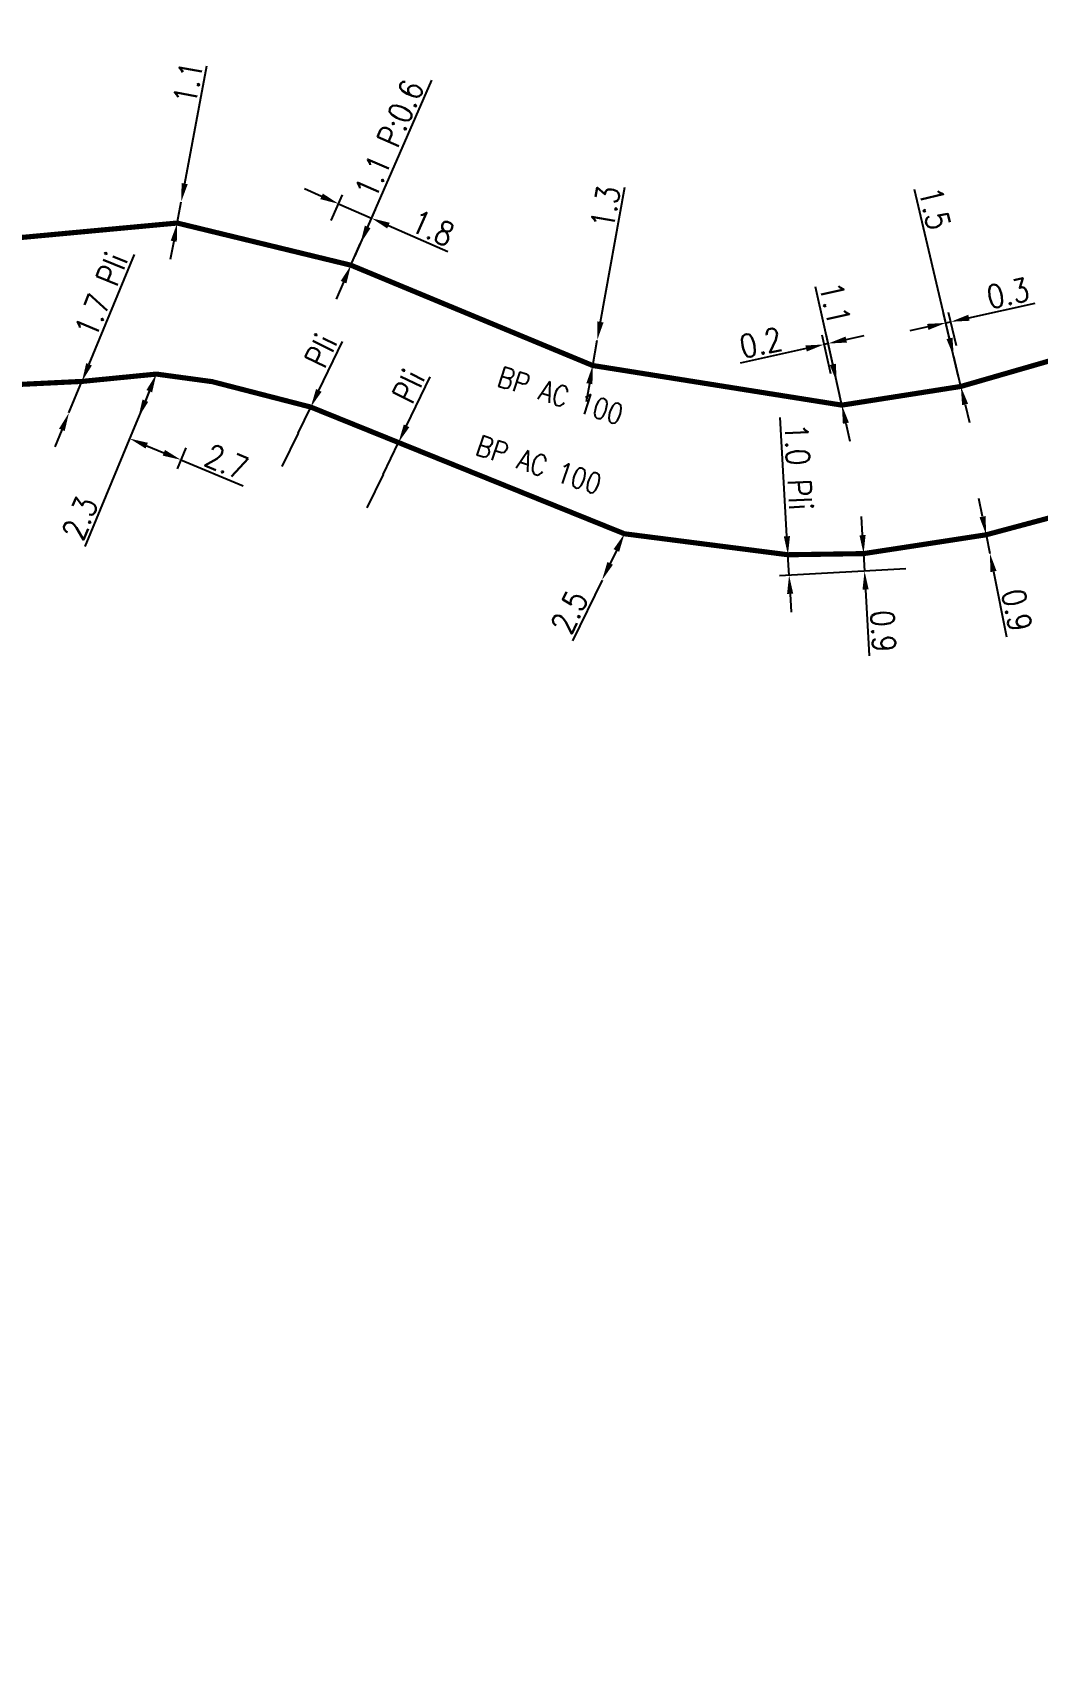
# Model space of a CAD drawing. Header units: millimetres. Extents: x 183997 to 185000, y 127999 to 129007.
# Drawn here: x 184064.3 to 184113.1, y 128000.7 to 128080.5 of the extents above; entities that cross this region are included whole.
import ezdxf
from ezdxf.enums import TextEntityAlignment as Align

# ---------------------------------------------------------------- set-up
doc = ezdxf.new("R2010")
doc.units = ezdxf.units.MM
doc.header["$PDMODE"] = 34
doc.linetypes.add('L_25_AP', pattern=[2000, 1000, 1000])
doc.layers.get('DEFPOINTS').update_dxf_attribs({"linetype": 'CONTINUOUS'})
doc.layers.add('L_150', color=1, linetype='CONTINUOUS')
doc.styles.get("Standard").update_dxf_attribs({"font": 'romans.shx', "width": 0.85})
doc.dimstyles.get("Standard").update_dxf_attribs({"dimtxt": 1.5, "dimasz": 1.2, "dimexe": 0.625, "dimexo": 0.625, "dimgap": 0.25, "dimtad": 1, "dimdec": 1, "dimzin": 0, "dimdsep": 46, "dimtxsty": 'Standard', "dimcen": -0.5, "dimadec": 0, "dimazin": 0, "dimtfac": 1, "dimtdec": 1, "dimtmove": 0, "dimatfit": 3, "dimfxl": 0, "dimtolj": 1, "dimtzin": 0, "dimarcsym": 0})

# ---------------------------------------------------------------- blocks, each defined once
blk = doc.blocks.new('*D138')
at = {"layer": 'DEFPOINTS', "color": 0, "linetype": 'Continuous', "transparency": 16777216}
for p in [(184103.403, 128063.542), (184103.403, 128063.542), (184103.649, 128062.439)]:
    blk.add_point(p, dxfattribs=at)
at = {"layer": 'L_150', "color": 0, "linetype": 'Continuous', "lineweight": -2, "transparency": 16777216}
for p, q in [((184103.208, 128064.421), (184102.371, 128068.182)), ((184103.649, 128062.439), (184103.403, 128063.542)), ((184103.844, 128061.561), (184104.04, 128060.682))]:
    blk.add_line(p, q, dxfattribs=at)
at = {"layer": 'L_150', "color": 0, "linetype": 'Continuous', "transparency": 16777216}
for points in [[(184103.354, 128064.453), (184103.061, 128064.388), (184103.403, 128063.542)], [(184103.991, 128061.593), (184103.698, 128061.528), (184103.649, 128062.439)]]:
    blk.add_solid(points, dxfattribs=at)
at = {"layer": 'L_150', "color": 0, "linetype": 'Continuous', "transparency": 16777216, "insert": (184103.317, 128067.384), "char_height": 1.125, "attachment_point": 5, "rotation": 282.54228}
blk.add_mtext('\\A1;1.1', dxfattribs=at)
blk = doc.blocks.new('*D887')
at = {"layer": 'DEFPOINTS', "color": 0, "linetype": 'Continuous', "transparency": 16777216}
for p in [(184066.699, 128063.592), (184066.067, 128062.068), (184066.067, 128062.068)]:
    blk.add_point(p, dxfattribs=at)
at = {"layer": 'L_150', "color": 0, "linetype": 'Continuous', "lineweight": -2, "transparency": 16777216}
for p, q in [((184067.044, 128064.424), (184069.259, 128069.766)), ((184066.067, 128062.068), (184066.699, 128063.592)), ((184065.723, 128061.237), (184065.378, 128060.405))]:
    blk.add_line(p, q, dxfattribs=at)
at = {"layer": 'L_150', "color": 0, "linetype": 'Continuous', "transparency": 16777216}
for points in [[(184066.905, 128064.481), (184067.182, 128064.366), (184066.699, 128063.592)], [(184065.584, 128061.294), (184065.861, 128061.179), (184066.067, 128062.068)]]:
    blk.add_solid(points, dxfattribs=at)
at = {"layer": 'L_150', "color": 0, "linetype": 'Continuous', "transparency": 16777216, "insert": (184067.631, 128067.798), "char_height": 1.125, "attachment_point": 5, "rotation": 67.4825}
blk.add_mtext('\\A1;1.7 Pli', dxfattribs=at)
blk = doc.blocks.new('*D889')
at = {"layer": 'DEFPOINTS', "color": 0, "linetype": 'Continuous', "transparency": 16777216}
for p in [(184082.089, 128060.622), (184081.339, 128059.073), (184081.339, 128059.073)]:
    blk.add_point(p, dxfattribs=at)
at = {"layer": 'L_150', "color": 0, "linetype": 'Continuous', "lineweight": -2, "transparency": 16777216}
for p, q in [((184082.482, 128061.432), (184083.633, 128063.809)), ((184081.339, 128059.073), (184082.089, 128060.622)), ((184081.339, 128059.073), (184080.554, 128057.453))]:
    blk.add_line(p, q, dxfattribs=at)
at = {"layer": 'L_150', "color": 0, "linetype": 'Continuous', "transparency": 16777216}
blk.add_solid([(184082.347, 128061.498), (184082.617, 128061.367), (184082.089, 128060.622)], dxfattribs=at)
at = {"layer": 'L_150', "color": 0, "linetype": 'Continuous', "transparency": 16777216, "insert": (184082.579, 128063.353), "char_height": 1.125, "attachment_point": 5, "rotation": 64.1549}
blk.add_mtext('\\A1;Pli', dxfattribs=at)
blk = doc.blocks.new('_None')
blk = doc.blocks.new('*D890')
at = {"layer": 'DEFPOINTS', "color": 0, "linetype": 'Continuous', "transparency": 16777216}
for p in [(184101.026, 128055.166), (184107.234, 128054.511), (184101.082, 128054.168)]:
    blk.add_point(p, dxfattribs=at)
at = {"layer": 'L_150', "color": 0, "linetype": 'Continuous', "lineweight": -2, "transparency": 16777216}
for p, q in [((184100.976, 128056.065), (184100.653, 128061.839)), ((184101.082, 128054.168), (184101.026, 128055.166)), ((184106.766, 128054.485), (184100.614, 128054.141)), ((184101.132, 128053.269), (184101.183, 128052.37))]:
    blk.add_line(p, q, dxfattribs=at)
at = {"layer": 'L_150', "color": 0, "linetype": 'Continuous', "transparency": 16777216}
for points in [[(184101.126, 128056.073), (184100.826, 128056.056), (184101.026, 128055.166)], [(184101.282, 128053.277), (184100.983, 128053.261), (184101.082, 128054.168)]]:
    blk.add_solid(points, dxfattribs=at)
at = {"layer": 'L_150', "color": 0, "linetype": 'Continuous', "transparency": 16777216, "insert": (184101.538, 128059.443), "char_height": 1.125, "attachment_point": 5, "rotation": 273.19965}
blk.add_mtext('\\A1;1.0 Pli', dxfattribs=at)
blk = doc.blocks.new('*D892')
at = {"layer": 'DEFPOINTS', "color": 0, "linetype": 'Continuous', "transparency": 16777216}
for p in [(184110.664, 128056.136), (184110.845, 128055.234), (184110.845, 128055.234)]:
    blk.add_point(p, dxfattribs=at)
at = {"layer": 'L_150', "color": 0, "linetype": 'Continuous', "lineweight": -2, "transparency": 16777216}
for p, q in [((184110.488, 128057.019), (184110.311, 128057.901)), ((184110.664, 128056.136), (184110.845, 128055.234)), ((184111.021, 128054.352), (184111.656, 128051.181))]:
    blk.add_line(p, q, dxfattribs=at)
at = {"layer": 'L_150', "color": 0, "linetype": 'Continuous', "transparency": 16777216}
for points in [[(184110.635, 128057.048), (184110.341, 128056.989), (184110.664, 128056.136)], [(184111.169, 128054.381), (184110.874, 128054.322), (184110.845, 128055.234)]]:
    blk.add_solid(points, dxfattribs=at)
at = {"layer": 'L_150', "color": 0, "linetype": 'Continuous', "transparency": 16777216, "insert": (184112.162, 128052.472), "char_height": 1.125, "attachment_point": 5, "rotation": 281.31722}
blk.add_mtext('\\A1;0.9', dxfattribs=at)
blk = doc.blocks.new('*D899')
at = {"layer": 'DEFPOINTS', "color": 0, "linetype": 'Continuous', "transparency": 16777216}
for p in [(184109.089, 128064.807), (184109.089, 128064.807), (184109.434, 128063.347)]:
    blk.add_point(p, dxfattribs=at)
at = {"layer": 'L_150', "color": 0, "linetype": 'Continuous', "lineweight": -2, "transparency": 16777216}
for p, q in [((184108.882, 128065.683), (184107.174, 128072.919)), ((184109.434, 128063.347), (184109.089, 128064.807)), ((184109.64, 128062.471), (184109.847, 128061.595))]:
    blk.add_line(p, q, dxfattribs=at)
at = {"layer": 'L_150', "color": 0, "linetype": 'Continuous', "transparency": 16777216}
for points in [[(184109.028, 128065.717), (184108.736, 128065.649), (184109.089, 128064.807)], [(184109.786, 128062.506), (184109.494, 128062.437), (184109.434, 128063.347)]]:
    blk.add_solid(points, dxfattribs=at)
at = {"layer": 'L_150', "color": 0, "linetype": 'Continuous', "transparency": 16777216, "insert": (184108.161, 128072.001), "char_height": 1.125, "attachment_point": 5, "rotation": 283.28522}
blk.add_mtext('\\A1;1.5', dxfattribs=at)
blk = doc.blocks.new('*D993')
at = {"layer": 'DEFPOINTS', "color": 0, "linetype": 'Continuous', "transparency": 16777216}
for p in [(184070.317, 128063.948), (184071.93, 128060.789), (184071.511, 128059.779)]:
    blk.add_point(p, dxfattribs=at)
at = {"layer": 'L_150', "color": 0, "linetype": 'Continuous', "lineweight": -2, "transparency": 16777216}
for p, q in [((184070.137, 128063.515), (184068.838, 128060.38)), ((184069.849, 128060.468), (184070.68, 128060.124)), ((184071.751, 128060.356), (184071.332, 128059.346)), ((184071.511, 128059.779), (184074.54, 128058.523))]:
    blk.add_line(p, q, dxfattribs=at)
at = {"layer": 'L_150', "color": 0, "linetype": 'Continuous', "transparency": 16777216}
for points in [[(184069.906, 128060.607), (184069.791, 128060.33), (184069.017, 128060.813)], [(184070.737, 128060.262), (184070.623, 128059.985), (184071.511, 128059.779)]]:
    blk.add_solid(points, dxfattribs=at)
at = {"layer": 'L_150', "color": 0, "linetype": 'Continuous', "transparency": 16777216, "insert": (184073.729, 128059.672), "char_height": 1.125, "attachment_point": 5, "rotation": 337.4825}
blk.add_mtext('\\A1;2.7', dxfattribs=at)
blk = doc.blocks.new('*D994')
at = {"layer": 'DEFPOINTS', "color": 0, "linetype": 'Continuous', "transparency": 16777216}
for p in [(184070.317, 128063.948), (184069.436, 128061.823), (184069.436, 128061.823)]:
    blk.add_point(p, dxfattribs=at)
at = {"layer": 'L_150', "color": 0, "linetype": 'Continuous', "lineweight": -2, "transparency": 16777216}
for p, q in [((184069.972, 128063.116), (184069.781, 128062.655)), ((184069.436, 128061.823), (184066.84, 128055.56))]:
    blk.add_line(p, q, dxfattribs=at)
at = {"layer": 'L_150', "color": 0, "linetype": 'Continuous', "transparency": 16777216}
for points in [[(184069.834, 128063.174), (184070.111, 128063.059), (184070.317, 128063.948)], [(184069.642, 128062.712), (184069.919, 128062.597), (184069.436, 128061.823)]]:
    blk.add_solid(points, dxfattribs=at)
at = {"layer": 'L_150', "color": 0, "linetype": 'Continuous', "transparency": 16777216, "insert": (184066.602, 128056.946), "char_height": 1.125, "attachment_point": 5, "rotation": 67.4825}
blk.add_mtext('\\A1;2.3', dxfattribs=at)
blk = doc.blocks.new('*D995')
at = {"layer": 'DEFPOINTS', "color": 0, "linetype": 'Continuous', "transparency": 16777216}
for p in [(184093.077, 128056.185), (184091.987, 128053.935), (184091.987, 128053.935)]:
    blk.add_point(p, dxfattribs=at)
at = {"layer": 'L_150', "color": 0, "linetype": 'Continuous', "lineweight": -2, "transparency": 16777216}
for p, q in [((184092.685, 128055.375), (184092.38, 128054.745)), ((184091.987, 128053.935), (184090.558, 128050.985))]:
    blk.add_line(p, q, dxfattribs=at)
at = {"layer": 'L_150', "color": 0, "linetype": 'Continuous', "transparency": 16777216}
for points in [[(184092.55, 128055.44), (184092.82, 128055.31), (184093.077, 128056.185)], [(184092.245, 128054.81), (184092.515, 128054.68), (184091.987, 128053.935)]]:
    blk.add_solid(points, dxfattribs=at)
at = {"layer": 'L_150', "color": 0, "linetype": 'Continuous', "transparency": 16777216, "insert": (184090.401, 128052.382), "char_height": 1.125, "attachment_point": 5, "rotation": 64.14997}
blk.add_mtext('\\A1;2.5', dxfattribs=at)
blk = doc.blocks.new('*D996')
at = {"layer": 'DEFPOINTS', "color": 0, "linetype": 'Continuous', "transparency": 16777216}
for p in [(184077.824, 128062.345), (184077.208, 128061.074), (184077.208, 128061.074)]:
    blk.add_point(p, dxfattribs=at)
at = {"layer": 'L_150', "color": 0, "linetype": 'Continuous', "lineweight": -2, "transparency": 16777216}
for p, q in [((184078.216, 128063.155), (184079.368, 128065.532)), ((184077.208, 128061.074), (184077.824, 128062.345)), ((184077.208, 128061.074), (184076.424, 128059.454))]:
    blk.add_line(p, q, dxfattribs=at)
at = {"layer": 'L_150', "color": 0, "linetype": 'Continuous', "transparency": 16777216}
blk.add_solid([(184078.081, 128063.22), (184078.351, 128063.089), (184077.824, 128062.345)], dxfattribs=at)
at = {"layer": 'L_150', "color": 0, "linetype": 'Continuous', "transparency": 16777216, "insert": (184078.313, 128065.075), "char_height": 1.125, "attachment_point": 5, "rotation": 64.1549}
blk.add_mtext('\\A1;Pli', dxfattribs=at)
blk = doc.blocks.new('*D1002')
at = {"layer": 'DEFPOINTS', "color": 0, "linetype": 'Continuous', "transparency": 16777216}
for p in [(184104.704, 128055.221), (184104.751, 128054.373), (184104.751, 128054.373)]:
    blk.add_point(p, dxfattribs=at)
at = {"layer": 'L_150', "color": 0, "linetype": 'Continuous', "lineweight": -2, "transparency": 16777216}
for p, q in [((184104.653, 128056.12), (184104.603, 128057.019)), ((184104.704, 128055.221), (184104.751, 128054.373)), ((184104.801, 128053.474), (184104.982, 128050.246))]:
    blk.add_line(p, q, dxfattribs=at)
at = {"layer": 'L_150', "color": 0, "linetype": 'Continuous', "transparency": 16777216}
for points in [[(184104.803, 128056.128), (184104.504, 128056.112), (184104.704, 128055.221)], [(184104.951, 128053.482), (184104.651, 128053.466), (184104.751, 128054.373)]]:
    blk.add_solid(points, dxfattribs=at)
at = {"layer": 'L_150', "color": 0, "linetype": 'Continuous', "transparency": 16777216, "insert": (184105.665, 128051.453), "char_height": 1.125, "attachment_point": 5, "rotation": 273.19965}
blk.add_mtext('\\A1;0.9', dxfattribs=at)
blk = doc.blocks.new('*D1010')
at = {"layer": 'DEFPOINTS', "color": 0, "linetype": 'Continuous', "transparency": 16777216}
for p in [(184102.788, 128065.388), (184103.208, 128063.499), (184103.649, 128062.439)]:
    blk.add_point(p, dxfattribs=at)
at = {"layer": 'L_150', "color": 0, "linetype": 'Continuous', "lineweight": -2, "transparency": 16777216}
for p, q in [((184103.106, 128063.956), (184102.686, 128065.846)), ((184102.983, 128065.432), (184102.788, 128065.388)), ((184103.547, 128062.897), (184102.881, 128065.889)), ((184103.862, 128065.627), (184104.74, 128065.822)), ((184101.909, 128065.193), (184098.709, 128064.481))]:
    blk.add_line(p, q, dxfattribs=at)
at = {"layer": 'L_150', "color": 0, "linetype": 'Continuous', "transparency": 16777216}
for points in [[(184101.877, 128065.339), (184101.942, 128065.046), (184102.788, 128065.388)], [(184103.829, 128065.773), (184103.894, 128065.481), (184102.983, 128065.432)]]:
    blk.add_solid(points, dxfattribs=at)
at = {"layer": 'L_150', "color": 0, "linetype": 'Continuous', "transparency": 16777216, "insert": (184099.707, 128065.471), "char_height": 1.125, "attachment_point": 5, "rotation": 12.54228}
blk.add_mtext('\\A1;0.2', dxfattribs=at)
blk = doc.blocks.new('*D1011')
at = {"layer": 'DEFPOINTS', "color": 0, "linetype": 'Continuous', "transparency": 16777216}
for p in [(184079.174, 128072.226), (184078.628, 128070.976), (184079.779, 128069.24)]:
    blk.add_point(p, dxfattribs=at)
at = {"layer": 'L_150', "color": 0, "linetype": 'Continuous', "lineweight": -2, "transparency": 16777216}
for p, q in [((184078.349, 128072.587), (184077.525, 128072.947)), ((184078.815, 128071.406), (184079.362, 128072.656)), ((184079.174, 128072.226), (184080.778, 128071.526)), ((184079.967, 128069.67), (184080.965, 128071.955)), ((184081.602, 128071.166), (184084.481, 128069.908))]:
    blk.add_line(p, q, dxfattribs=at)
at = {"layer": 'L_150', "color": 0, "linetype": 'Continuous', "transparency": 16777216}
for points in [[(184078.409, 128072.724), (184078.289, 128072.449), (184079.174, 128072.226)], [(184081.662, 128071.303), (184081.542, 128071.028), (184080.778, 128071.526)]]:
    blk.add_solid(points, dxfattribs=at)
at = {"layer": 'L_150', "color": 0, "linetype": 'Continuous', "transparency": 16777216, "insert": (184083.755, 128071.044), "char_height": 1.125, "attachment_point": 5, "rotation": 336.39963}
blk.add_mtext('\\A1;1.8', dxfattribs=at)
blk = doc.blocks.new('*D1012')
at = {"layer": 'DEFPOINTS', "color": 0, "linetype": 'Continuous', "transparency": 16777216}
for p in [(184091.753, 128065.595), (184091.753, 128065.595), (184091.532, 128064.365)]:
    blk.add_point(p, dxfattribs=at)
at = {"layer": 'L_150', "color": 0, "linetype": 'Continuous', "lineweight": -2, "transparency": 16777216}
for p, q in [((184091.913, 128066.481), (184093.091, 128073.034)), ((184091.532, 128064.365), (184091.753, 128065.595)), ((184091.373, 128063.479), (184091.214, 128062.593))]:
    blk.add_line(p, q, dxfattribs=at)
at = {"layer": 'L_150', "color": 0, "linetype": 'Continuous', "transparency": 16777216}
for points in [[(184091.765, 128066.508), (184092.06, 128066.455), (184091.753, 128065.595)], [(184091.225, 128063.506), (184091.521, 128063.453), (184091.532, 128064.365)]]:
    blk.add_solid(points, dxfattribs=at)
at = {"layer": 'L_150', "color": 0, "linetype": 'Continuous', "transparency": 16777216, "insert": (184092.154, 128072.063), "char_height": 1.125, "attachment_point": 5, "rotation": 79.80617}
blk.add_mtext('\\A1;1.3', dxfattribs=at)
blk = doc.blocks.new('*D1013')
at = {"layer": 'DEFPOINTS', "color": 0, "linetype": 'Continuous', "transparency": 16777216}
for p in [(184108.948, 128066.491), (184109.333, 128064.861), (184109.434, 128063.347)]:
    blk.add_point(p, dxfattribs=at)
at = {"layer": 'L_150', "color": 0, "linetype": 'Continuous', "lineweight": -2, "transparency": 16777216}
for p, q in [((184109.827, 128066.686), (184113.048, 128067.403)), ((184107.826, 128066.241), (184106.947, 128066.045)), ((184109.326, 128063.803), (184108.597, 128066.892)), ((184108.704, 128066.436), (184108.948, 128066.491)), ((184109.225, 128065.318), (184108.841, 128066.947))]:
    blk.add_line(p, q, dxfattribs=at)
at = {"layer": 'L_150', "color": 0, "linetype": 'Continuous', "transparency": 16777216}
for points in [[(184107.793, 128066.387), (184107.858, 128066.094), (184108.704, 128066.436)], [(184109.794, 128066.832), (184109.859, 128066.54), (184108.948, 128066.491)]]:
    blk.add_solid(points, dxfattribs=at)
at = {"layer": 'L_150', "color": 0, "linetype": 'Continuous', "transparency": 16777216, "insert": (184111.725, 128067.876), "char_height": 1.125, "attachment_point": 5, "rotation": 12.54228}
blk.add_mtext('\\A1;0.3', dxfattribs=at)
blk = doc.blocks.new('*D508')
at = {"layer": 'DEFPOINTS', "color": 0, "linetype": 'Continuous', "transparency": 16777216}
for p in [(184080.231, 128070.276), (184080.231, 128070.276), (184079.779, 128069.24)]:
    blk.add_point(p, dxfattribs=at)
at = {"layer": 'L_150', "color": 0, "linetype": 'Continuous', "lineweight": -2, "transparency": 16777216}
for p, q in [((184080.592, 128071.101), (184083.709, 128078.236)), ((184079.779, 128069.24), (184080.231, 128070.276)), ((184079.419, 128068.416), (184079.058, 128067.591))]:
    blk.add_line(p, q, dxfattribs=at)
at = {"layer": 'L_150', "color": 0, "linetype": 'Continuous', "transparency": 16777216}
for points in [[(184080.454, 128071.161), (184080.729, 128071.04), (184080.231, 128070.276)], [(184079.281, 128068.476), (184079.556, 128068.356), (184079.779, 128069.24)]]:
    blk.add_solid(points, dxfattribs=at)
at = {"layer": 'L_150', "color": 0, "linetype": 'Continuous', "transparency": 16777216, "insert": (184081.643, 128075.381), "char_height": 1.125, "attachment_point": 5, "rotation": 66.39963}
blk.add_mtext('\\A1;1.1 P:0.6', dxfattribs=at)
blk = doc.blocks.new('*D511')
at = {"layer": 'DEFPOINTS', "color": 0, "linetype": 'Continuous', "transparency": 16777216}
for p in [(184071.525, 128072.322), (184071.525, 128072.322), (184071.33, 128071.29)]:
    blk.add_point(p, dxfattribs=at)
at = {"layer": 'L_150', "color": 0, "linetype": 'Continuous', "lineweight": -2, "transparency": 16777216}
for p, q in [((184071.693, 128073.206), (184072.778, 128078.937)), ((184071.33, 128071.29), (184071.525, 128072.322)), ((184071.162, 128070.406), (184070.995, 128069.521))]:
    blk.add_line(p, q, dxfattribs=at)
at = {"layer": 'L_150', "color": 0, "linetype": 'Continuous', "transparency": 16777216}
for points in [[(184071.545, 128073.234), (184071.84, 128073.178), (184071.525, 128072.322)], [(184071.015, 128070.434), (184071.31, 128070.378), (184071.33, 128071.29)]]:
    blk.add_solid(points, dxfattribs=at)
at = {"layer": 'L_150', "color": 0, "linetype": 'Continuous', "transparency": 16777216, "insert": (184071.858, 128078.109), "char_height": 1.125, "attachment_point": 5, "rotation": 79.27458}
blk.add_mtext('\\A1;1.1', dxfattribs=at)

msp = doc.modelspace()

# ---------------------------------------------------------------- linework, layer by layer
at = {"layer": 'L_150', "linetype": 'L_25_AP', "const_width": 0.25, "flags": 128}
for points in [[(184220.694, 128220.952), (184220.456, 128220.6), (184220.456, 128220.6), (184219.044, 128221.352), (184215.849, 128215.35), (184215.077, 128212.62), (184215.077, 128212.62), (184213.429, 128210.112), (184207.149, 128199.993), (184207.149, 128199.993), (184200.946, 128189.723), (184194.704, 128179.531), (184188.844, 128169.364), (184183.616, 128158.251), (184178.541, 128147.379), (184171.833, 128137.689), (184171.833, 128137.689), (184170.534, 128135.851), (184164.909, 128127.889), (184164.909, 128127.889), (184164.909, 128127.889), (184158.05, 128118.043), (184150.797, 128108.005), (184150.797, 128108.005), (184143.726, 128098.372), (184143.726, 128098.372), (184136.859, 128088.471), (184136.859, 128088.471), (184130.24, 128079.437), (184124.836, 128071.877), (184124.836, 128071.877), (184120.34, 128068.061), (184115.277, 128065.032), (184115.277, 128065.032), (184109.434, 128063.347), (184103.649, 128062.439), (184091.532, 128064.365), (184091.532, 128064.365), (184079.779, 128069.24), (184071.33, 128071.29), (184071.33, 128071.29), (184059.485, 128070.193), (184048.515, 128065.238), (184048.515, 128065.238), (184040.608, 128057.886), (184040.608, 128057.886), (184034.287, 128047.637), (184028.445, 128037.35), (184022.347, 128026.991), (184016.329, 128016.927), (184013.894, 128013.279), (184013.894, 128013.279), (184009.836, 128008.542), (184007.881, 128006.554)], [(184017.432, 128000.831), (184017.667, 128005.057), (184023.901, 128015.258), (184029.879, 128025.69), (184035.938, 128036.047), (184041.798, 128046.294), (184045.111, 128051.907), (184045.111, 128051.907), (184046.566, 128053.8), (184046.566, 128053.8), (184046.566, 128053.8), (184048.659, 128055.773), (184048.659, 128055.773), (184048.659, 128055.773), (184051.482, 128058.298), (184051.482, 128058.298), (184054.674, 128060.472), (184058.45, 128062.321), (184058.45, 128062.321), (184062.163, 128063.372), (184062.163, 128063.372), (184066.699, 128063.592), (184066.699, 128063.592), (184070.317, 128063.948), (184073.031, 128063.58), (184077.824, 128062.345), (184082.089, 128060.622), (184093.077, 128056.185), (184101.026, 128055.166), (184101.026, 128055.166), (184104.704, 128055.221), (184104.704, 128055.221), (184104.704, 128055.221), (184110.664, 128056.136), (184110.664, 128056.136), (184113.808, 128056.977), (184113.808, 128056.977), (184119.258, 128059.107), (184119.258, 128059.107), (184121.792, 128060.345), (184121.792, 128060.345), (184127.321, 128063.947), (184131.19, 128067.658), (184137.935, 128077.084), (184142.235, 128083.212), (184150.029, 128094.296), (184164.015, 128114.013), (184168.289, 128120.118), (184176.16, 128131.592), (184177.292, 128133.24), (184181.962, 128139.865), (184187.949, 128150.563), (184193.466, 128162.288), (184196.698, 128168.957), (184208.66, 128188.746)]]:
    msp.add_lwpolyline(points, dxfattribs=at)

# ---------------------------------------------------------------- texts
at = {"layer": 'L_150', "linetype": 'Continuous', "width": 0.85}
for rotation, p in [(342.14831, (184089.968, 128062.901)), (341.70531, (184088.915, 128059.541))]:
    msp.add_text('BP AC 100', height=1, rotation=rotation, dxfattribs=at).set_placement(p, align=Align.MIDDLE)

# ---------------------------------------------------------------- dimensions: what is measured, and where the dimension line sits
at = {"layer": 'L_150', "linetype": 'Continuous'}
for base, p1, p2, angle, override, picture, middle in [((184071.52531, 128072.32169), (184071.3299, 128071.29004), (184071.52531, 128072.32169), 259.27458, {"dimscale": 0.75, "dimatfit": 0}, '*D511', (184072.59504, 128077.96933)), ((184079.174, 128072.226), (184079.779, 128069.24), (184078.628, 128070.976), 336.39963, {"dimscale": 0.75, "dimatfit": 0}, '*D1011', (184083.454, 128070.356)), ((184091.753, 128065.595), (184091.532, 128064.365), (184091.753, 128065.595), 259.80617, {"dimscale": 0.75, "dimatfit": 0}, '*D1012', (184092.893, 128071.931)), ((184109.089, 128064.807), (184109.434, 128063.347), (184109.089, 128064.807), 283.28522, {"dimscale": 0.75, "dimatfit": 0}, '*D899', (184107.431, 128071.828)), ((184103.403, 128063.542), (184103.649, 128062.439), (184103.403, 128063.542), 282.54228, {"dimscale": 0.75, "dimatfit": 0}, '*D138', (184102.585, 128067.221)), ((184102.788, 128065.388), (184103.649, 128062.439), (184103.208, 128063.499), 12.54228, {"dimscale": 0.75, "dimatfit": 0}, '*D1010', (184099.87, 128064.739)), ((184069.436, 128061.823), (184070.317, 128063.948), (184069.436, 128061.823), 67.4825, {"dimscale": 0.75}, '*D994', (184067.295, 128056.659)), ((184071.511, 128059.779), (184070.317, 128063.948), (184071.93, 128060.789), 157.4825, {"dimscale": 0.75}, '*D993', (184073.441, 128058.979)), ((184110.845, 128055.234), (184110.664, 128056.136), (184110.845, 128055.234), 101.31722, {"dimscale": 0.75, "dimatfit": 0}, '*D892', (184111.427, 128052.325)), ((184104.751, 128054.373), (184104.704, 128055.221), (184104.751, 128054.373), 93.19965, {"dimscale": 0.75, "dimatfit": 0}, '*D1002', (184104.917, 128051.411)), ((184091.987, 128053.935), (184093.077, 128056.185), (184091.987, 128053.935), 64.14997, {"dimscale": 0.75}, '*D995', (184091.076, 128052.055))]:
    dim = msp.add_linear_dim(base=base, p1=p1, p2=p2, angle=angle, dimstyle='Standard', override=override, dxfattribs=at)
    dim.commit()
    dim.dimension.update_dxf_attribs({"geometry": picture, "text_midpoint": middle, "dimtype": 160})
for base, p1, p2, angle, text, override, picture, middle in [((184080.231, 128070.276), (184079.779, 128069.24), (184080.231, 128070.276), 246.39963, '<> P:0.6', {"dimscale": 0.75, "dimlfac": 1, "dimlunit": 2, "dimatfit": 0}, '*D508', (184082.331, 128075.081)), ((184066.067, 128062.068), (184066.699, 128063.592), (184066.067, 128062.068), 67.4825, '<> Pli', {"dimscale": 0.75, "dimatfit": 0}, '*D887', (184068.324, 128067.511)), ((184108.948, 128066.491), (184109.434, 128063.347), (184109.333, 128064.861), 192.54228, '0.3', {"dimscale": 0.75, "dimatfit": 0}, '*D1013', (184111.887, 128067.144)), ((184077.208, 128061.074), (184077.824, 128062.345), (184077.208, 128061.074), 64.1549, 'Pli', {"dimscale": 0.75, "dimblk2": 'None', "dimsah": 1, "dimatfit": 0}, '*D996', (184078.988, 128064.748)), ((184081.339, 128059.073), (184082.089, 128060.622), (184081.339, 128059.073), 64.1549, 'Pli', {"dimscale": 0.75, "dimblk2": 'None', "dimsah": 1, "dimatfit": 0}, '*D889', (184083.254, 128063.026)), ((184101.082, 128054.168), (184101.026, 128055.166), (184107.234, 128054.511), 93.19965, '<> Pli', {"dimscale": 0.75, "dimatfit": 0}, '*D890', (184100.79, 128059.401))]:
    dim = msp.add_linear_dim(base=base, p1=p1, p2=p2, angle=angle, text=text, dimstyle='Standard', override=override, dxfattribs=at)
    dim.commit()
    dim.dimension.update_dxf_attribs({"geometry": picture, "text_midpoint": middle, "dimtype": 160})

doc.saveas('drawing.dxf')
